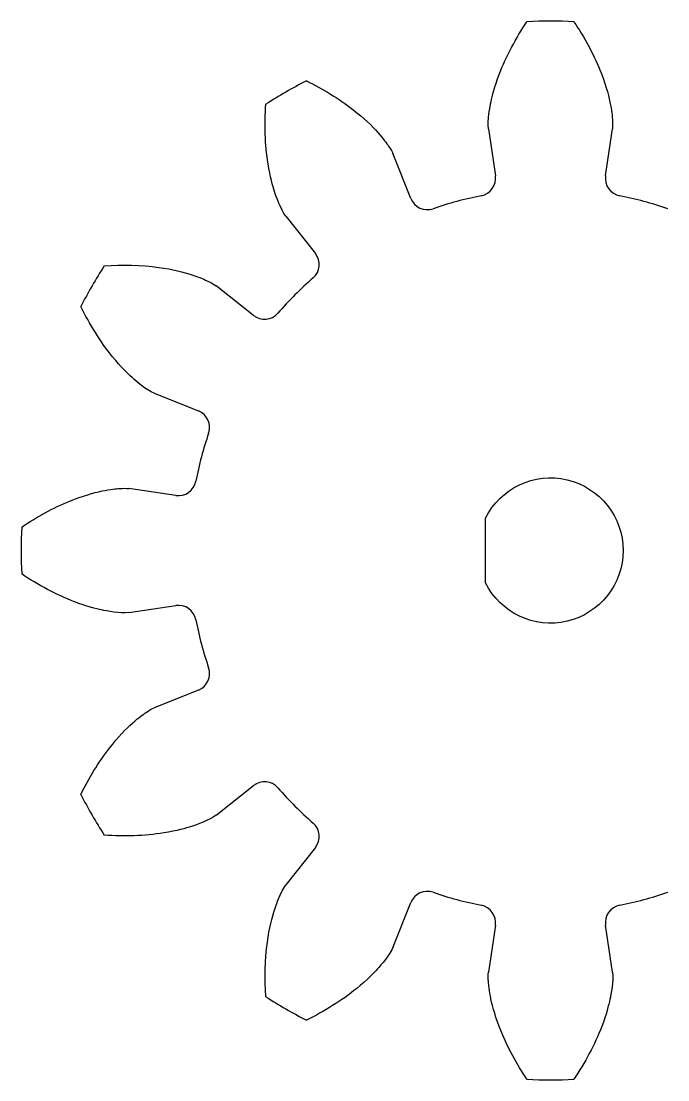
# Model space of a CAD drawing. Header units: millimetres. Extents: x -95.5 to -4.7, y -19.2 to 49.8.
# Drawn here: x -95.47 to -74.09, y 14.85 to 49.85 of the extents above; entities that cross this region are included whole.
import ezdxf

# ---------------------------------------------------------------- set-up
doc = ezdxf.new("R2010")
doc.units = ezdxf.units.MM
doc.layers.get('0').update_dxf_attribs({"linetype": 'CONTINUOUS'})

msp = doc.modelspace()

# ---------------------------------------------------------------- linework, layer by layer
for p, q in [((-80.015, 46.296), (-79.788, 44.74)), ((-80.015, 46.296), (-79.788, 44.74)), ((-76.147, 44.74), (-75.919, 46.296)), ((-76.147, 44.74), (-75.919, 46.296)), ((-82.586, 43.99), (-83.167, 45.451)), ((-82.586, 43.99), (-83.167, 45.451)), ((-86.714, 43.403), (-85.739, 42.17)), ((-86.714, 43.403), (-85.739, 42.17)), ((-87.787, 40.122), (-89.021, 41.096)), ((-87.787, 40.122), (-89.021, 41.096)), ((-91.069, 37.549), (-89.607, 36.968)), ((-91.069, 37.549), (-89.607, 36.968)), ((-90.357, 34.17), (-91.913, 34.398)), ((-90.357, 34.17), (-91.913, 34.398)), ((-91.913, 30.302), (-90.357, 30.53)), ((-91.913, 30.302), (-90.357, 30.53)), ((-89.607, 27.732), (-91.069, 27.151)), ((-89.607, 27.732), (-91.069, 27.151)), ((-89.021, 23.604), (-87.787, 24.578)), ((-89.021, 23.604), (-87.787, 24.578)), ((-85.739, 22.53), (-86.714, 21.297)), ((-85.739, 22.53), (-86.714, 21.297)), ((-83.167, 19.249), (-82.586, 20.71)), ((-83.167, 19.249), (-82.586, 20.71)), ((-79.788, 19.96), (-80.015, 18.404)), ((-79.788, 19.96), (-80.015, 18.404)), ((-75.919, 18.404), (-76.147, 19.96)), ((-75.919, 18.404), (-76.147, 19.96))]:
    msp.add_line(p, q)
msp.add_lwpolyline([(-80.117, 31.283), (-80.117, 33.417, -4.266146)], format="xyb", close=True)
msp.add_lwpolyline([(-80.117, 31.283), (-80.117, 33.417, -4.266146)], format="xyb", close=True)
for centre, radius, start, end in [((-77.967, 32.35), 17.5, 87.4589, 92.5411), ((-77.967, 32.35), 17.5, 87.4589, 92.5411), ((-77.967, 32.35), 17.5, 117.4589, 122.5411), ((-77.967, 32.35), 17.5, 117.4589, 122.5411), ((-80.37, 44.655), 0.588, -78.9531, 8.3158), ((-80.37, 44.655), 0.588, -78.9531, 8.3158), ((-75.565, 44.655), 0.588, 171.6842, 258.9531), ((-75.565, 44.655), 0.588, 171.6842, 258.9531), ((-82.039, 44.207), 0.588, 201.6842, 288.9531), ((-82.039, 44.207), 0.588, 201.6842, 288.9531), ((-77.967, 32.35), 11.949, 101.0469, 108.9531), ((-77.967, 32.35), 11.949, 101.0469, 108.9531), ((-77.967, 32.35), 11.949, 71.0469, 78.9531), ((-77.967, 32.35), 11.949, 71.0469, 78.9531), ((-86.2, 41.805), 0.588, -48.9531, 38.3158), ((-86.2, 41.805), 0.588, -48.9531, 38.3158), ((-77.967, 32.35), 17.5, 147.4589, 152.5411), ((-77.967, 32.35), 17.5, 147.4589, 152.5411), ((-77.967, 32.35), 11.949, 131.0469, 138.9531), ((-77.967, 32.35), 11.949, 131.0469, 138.9531), ((-87.422, 40.583), 0.588, 231.6842, 318.9531), ((-87.422, 40.583), 0.588, 231.6842, 318.9531), ((-89.825, 36.422), 0.588, -18.9531, 68.3158), ((-89.825, 36.422), 0.588, -18.9531, 68.3158), ((-77.967, 32.35), 11.949, 161.0469, 168.9531), ((-77.967, 32.35), 11.949, 161.0469, 168.9531), ((-90.272, 34.752), 0.588, 261.6842, 348.9531), ((-90.272, 34.752), 0.588, 261.6842, 348.9531), ((-77.967, 32.35), 17.5, 177.4589, 182.5411), ((-77.967, 32.35), 17.5, 177.4589, 182.5411), ((-90.272, 29.948), 0.588, 11.0469, 98.3158), ((-90.272, 29.948), 0.588, 11.0469, 98.3158), ((-77.967, 32.35), 11.949, 191.0469, 198.9531), ((-77.967, 32.35), 11.949, 191.0469, 198.9531), ((-89.825, 28.278), 0.588, -68.3158, 18.9531), ((-89.825, 28.278), 0.588, -68.3158, 18.9531), ((-87.422, 24.117), 0.588, 41.0469, 128.3158), ((-87.422, 24.117), 0.588, 41.0469, 128.3158), ((-77.967, 32.35), 11.949, 221.0469, 228.9531), ((-77.967, 32.35), 11.949, 221.0469, 228.9531), ((-77.967, 32.35), 17.5, 207.4589, 212.5411), ((-77.967, 32.35), 17.5, 207.4589, 212.5411), ((-86.2, 22.895), 0.588, -38.3158, 48.9531), ((-86.2, 22.895), 0.588, -38.3158, 48.9531), ((-82.039, 20.493), 0.588, 71.0469, 158.3158), ((-82.039, 20.493), 0.588, 71.0469, 158.3158), ((-77.967, 32.35), 11.949, 251.0469, 258.9531), ((-77.967, 32.35), 11.949, 251.0469, 258.9531), ((-77.967, 32.35), 11.949, 281.0469, 288.9531), ((-77.967, 32.35), 11.949, 281.0469, 288.9531), ((-80.37, 20.045), 0.588, -8.3158, 78.9531), ((-80.37, 20.045), 0.588, -8.3158, 78.9531), ((-75.565, 20.045), 0.588, 101.0469, 188.3158), ((-75.565, 20.045), 0.588, 101.0469, 188.3158), ((-77.967, 32.35), 17.5, 237.4589, 242.5411), ((-77.967, 32.35), 17.5, 237.4589, 242.5411), ((-77.967, 32.35), 17.5, 267.4589, 272.5411), ((-77.967, 32.35), 17.5, 267.4589, 272.5411)]:
    msp.add_arc(centre, radius, start, end)
for points, knots in [([(-80.015, 46.296), (-80.057, 46.579), (-79.967, 47.024), (-79.892, 47.378), (-79.817, 47.681), (-79.428, 48.697), (-79.108, 49.288), (-78.743, 49.833)], [-0.4410637, -0.4410637, -0.4410637, -0.4410637, -0.3269473, -0.3269473, -0.1967306, -0.1967306, 0, 0, 0, 0]), ([(-80.015, 46.296), (-80.057, 46.579), (-79.967, 47.024), (-79.892, 47.378), (-79.817, 47.681), (-79.428, 48.697), (-79.108, 49.288), (-78.743, 49.833)], [-0.4410637, -0.4410637, -0.4410637, -0.4410637, -0.3269473, -0.3269473, -0.1967306, -0.1967306, 0, 0, 0, 0]), ([(-77.191, 49.833), (-76.857, 49.334), (-76.561, 48.798), (-75.983, 47.381), (-75.932, 46.801), (-75.908, 46.46), (-75.908, 46.376), (-75.919, 46.296)], [-0.07672856, -0.07672856, -0.07672856, -0.07672856, -0.0562394, -0.0562394, -0.02444366, -0.02444366, 0, 0, 0, 0]), ([(-77.191, 49.833), (-76.857, 49.334), (-76.561, 48.798), (-75.983, 47.381), (-75.932, 46.801), (-75.908, 46.46), (-75.908, 46.376), (-75.919, 46.296)], [-0.07672856, -0.07672856, -0.07672856, -0.07672856, -0.0562394, -0.0562394, -0.02444366, -0.02444366, 0, 0, 0, 0]), ([(-86.037, 47.878), (-85.498, 47.613), (-84.973, 47.297), (-83.764, 46.36), (-83.431, 45.883), (-83.239, 45.599), (-83.197, 45.527), (-83.167, 45.451)], [-0.07672856, -0.07672856, -0.07672856, -0.07672856, -0.0562394, -0.0562394, -0.02444366, -0.02444366, 0, 0, 0, 0]), ([(-86.037, 47.878), (-85.498, 47.613), (-84.973, 47.297), (-83.764, 46.36), (-83.431, 45.883), (-83.239, 45.599), (-83.197, 45.527), (-83.167, 45.451)], [-0.07672856, -0.07672856, -0.07672856, -0.07672856, -0.0562394, -0.0562394, -0.02444366, -0.02444366, 0, 0, 0, 0]), ([(-86.714, 43.403), (-86.891, 43.628), (-87.037, 44.058), (-87.148, 44.402), (-87.234, 44.702), (-87.406, 45.777), (-87.424, 46.448), (-87.381, 47.103)], [-0.4410637, -0.4410637, -0.4410637, -0.4410637, -0.3269473, -0.3269473, -0.1967306, -0.1967306, 0, 0, 0, 0]), ([(-86.714, 43.403), (-86.891, 43.628), (-87.037, 44.058), (-87.148, 44.402), (-87.234, 44.702), (-87.406, 45.777), (-87.424, 46.448), (-87.381, 47.103)], [-0.4410637, -0.4410637, -0.4410637, -0.4410637, -0.3269473, -0.3269473, -0.1967306, -0.1967306, 0, 0, 0, 0]), ([(-92.72, 41.763), (-92.121, 41.803), (-91.508, 41.792), (-89.992, 41.584), (-89.465, 41.338), (-89.157, 41.188), (-89.085, 41.147), (-89.021, 41.096)], [-0.07672856, -0.07672856, -0.07672856, -0.07672856, -0.0562394, -0.0562394, -0.02444366, -0.02444366, 0, 0, 0, 0]), ([(-92.72, 41.763), (-92.121, 41.803), (-91.508, 41.792), (-89.992, 41.584), (-89.465, 41.338), (-89.157, 41.188), (-89.085, 41.147), (-89.021, 41.096)], [-0.07672856, -0.07672856, -0.07672856, -0.07672856, -0.0562394, -0.0562394, -0.02444366, -0.02444366, 0, 0, 0, 0]), ([(-91.069, 37.549), (-91.335, 37.655), (-91.676, 37.955), (-91.944, 38.197), (-92.169, 38.414), (-92.855, 39.258), (-93.206, 39.831), (-93.496, 40.419)], [-0.4410637, -0.4410637, -0.4410637, -0.4410637, -0.3269473, -0.3269473, -0.1967306, -0.1967306, 0, 0, 0, 0]), ([(-91.069, 37.549), (-91.335, 37.655), (-91.676, 37.955), (-91.944, 38.197), (-92.169, 38.414), (-92.855, 39.258), (-93.206, 39.831), (-93.496, 40.419)], [-0.4410637, -0.4410637, -0.4410637, -0.4410637, -0.3269473, -0.3269473, -0.1967306, -0.1967306, 0, 0, 0, 0]), ([(-95.45, 33.126), (-94.951, 33.46), (-94.415, 33.756), (-92.999, 34.335), (-92.419, 34.385), (-92.077, 34.409), (-91.994, 34.41), (-91.913, 34.398)], [-0.07672856, -0.07672856, -0.07672856, -0.07672856, -0.0562394, -0.0562394, -0.02444366, -0.02444366, 0, 0, 0, 0]), ([(-95.45, 33.126), (-94.951, 33.46), (-94.415, 33.756), (-92.999, 34.335), (-92.419, 34.385), (-92.077, 34.409), (-91.994, 34.41), (-91.913, 34.398)], [-0.07672856, -0.07672856, -0.07672856, -0.07672856, -0.0562394, -0.0562394, -0.02444366, -0.02444366, 0, 0, 0, 0]), ([(-91.913, 30.302), (-92.196, 30.261), (-92.642, 30.35), (-92.995, 30.425), (-93.298, 30.501), (-94.315, 30.889), (-94.905, 31.209), (-95.45, 31.574)], [-0.4410637, -0.4410637, -0.4410637, -0.4410637, -0.3269473, -0.3269473, -0.1967306, -0.1967306, 0, 0, 0, 0]), ([(-91.913, 30.302), (-92.196, 30.261), (-92.642, 30.35), (-92.995, 30.425), (-93.298, 30.501), (-94.315, 30.889), (-94.905, 31.209), (-95.45, 31.574)], [-0.4410637, -0.4410637, -0.4410637, -0.4410637, -0.3269473, -0.3269473, -0.1967306, -0.1967306, 0, 0, 0, 0]), ([(-93.496, 24.281), (-93.231, 24.819), (-92.914, 25.344), (-91.977, 26.553), (-91.5, 26.887), (-91.216, 27.079), (-91.144, 27.121), (-91.069, 27.151)], [-0.07672856, -0.07672856, -0.07672856, -0.07672856, -0.0562394, -0.0562394, -0.02444366, -0.02444366, 0, 0, 0, 0]), ([(-93.496, 24.281), (-93.231, 24.819), (-92.914, 25.344), (-91.977, 26.553), (-91.5, 26.887), (-91.216, 27.079), (-91.144, 27.121), (-91.069, 27.151)], [-0.07672856, -0.07672856, -0.07672856, -0.07672856, -0.0562394, -0.0562394, -0.02444366, -0.02444366, 0, 0, 0, 0]), ([(-89.021, 23.604), (-89.245, 23.426), (-89.676, 23.281), (-90.019, 23.169), (-90.32, 23.083), (-91.394, 22.911), (-92.066, 22.893), (-92.72, 22.937)], [-0.4410637, -0.4410637, -0.4410637, -0.4410637, -0.3269473, -0.3269473, -0.1967306, -0.1967306, 0, 0, 0, 0]), ([(-89.021, 23.604), (-89.245, 23.426), (-89.676, 23.281), (-90.019, 23.169), (-90.32, 23.083), (-91.394, 22.911), (-92.066, 22.893), (-92.72, 22.937)], [-0.4410637, -0.4410637, -0.4410637, -0.4410637, -0.3269473, -0.3269473, -0.1967306, -0.1967306, 0, 0, 0, 0]), ([(-87.381, 17.597), (-87.42, 18.196), (-87.409, 18.809), (-87.202, 20.325), (-86.955, 20.852), (-86.805, 21.16), (-86.764, 21.233), (-86.714, 21.297)], [-0.07672856, -0.07672856, -0.07672856, -0.07672856, -0.0562394, -0.0562394, -0.02444366, -0.02444366, 0, 0, 0, 0]), ([(-87.381, 17.597), (-87.42, 18.196), (-87.409, 18.809), (-87.202, 20.325), (-86.955, 20.852), (-86.805, 21.16), (-86.764, 21.233), (-86.714, 21.297)], [-0.07672856, -0.07672856, -0.07672856, -0.07672856, -0.0562394, -0.0562394, -0.02444366, -0.02444366, 0, 0, 0, 0]), ([(-83.167, 19.249), (-83.272, 18.983), (-83.572, 18.642), (-83.814, 18.373), (-84.031, 18.148), (-84.876, 17.462), (-85.448, 17.111), (-86.037, 16.822)], [-0.4410637, -0.4410637, -0.4410637, -0.4410637, -0.3269473, -0.3269473, -0.1967306, -0.1967306, 0, 0, 0, 0]), ([(-83.167, 19.249), (-83.272, 18.983), (-83.572, 18.642), (-83.814, 18.373), (-84.031, 18.148), (-84.876, 17.462), (-85.448, 17.111), (-86.037, 16.822)], [-0.4410637, -0.4410637, -0.4410637, -0.4410637, -0.3269473, -0.3269473, -0.1967306, -0.1967306, 0, 0, 0, 0]), ([(-78.743, 14.867), (-79.077, 15.366), (-79.373, 15.902), (-79.952, 17.319), (-80.002, 17.899), (-80.027, 18.24), (-80.027, 18.324), (-80.015, 18.404)], [-0.07672856, -0.07672856, -0.07672856, -0.07672856, -0.0562394, -0.0562394, -0.02444366, -0.02444366, 0, 0, 0, 0]), ([(-78.743, 14.867), (-79.077, 15.366), (-79.373, 15.902), (-79.952, 17.319), (-80.002, 17.899), (-80.027, 18.24), (-80.027, 18.324), (-80.015, 18.404)], [-0.07672856, -0.07672856, -0.07672856, -0.07672856, -0.0562394, -0.0562394, -0.02444366, -0.02444366, 0, 0, 0, 0]), ([(-75.919, 18.404), (-75.878, 18.121), (-75.967, 17.676), (-76.043, 17.322), (-76.118, 17.019), (-76.506, 16.003), (-76.827, 15.412), (-77.191, 14.867)], [-0.4410637, -0.4410637, -0.4410637, -0.4410637, -0.3269473, -0.3269473, -0.1967306, -0.1967306, 0, 0, 0, 0]), ([(-75.919, 18.404), (-75.878, 18.121), (-75.967, 17.676), (-76.043, 17.322), (-76.118, 17.019), (-76.506, 16.003), (-76.827, 15.412), (-77.191, 14.867)], [-0.4410637, -0.4410637, -0.4410637, -0.4410637, -0.3269473, -0.3269473, -0.1967306, -0.1967306, 0, 0, 0, 0])]:
    msp.add_open_spline(points, degree=3, knots=knots)

doc.saveas('drawing.dxf')
